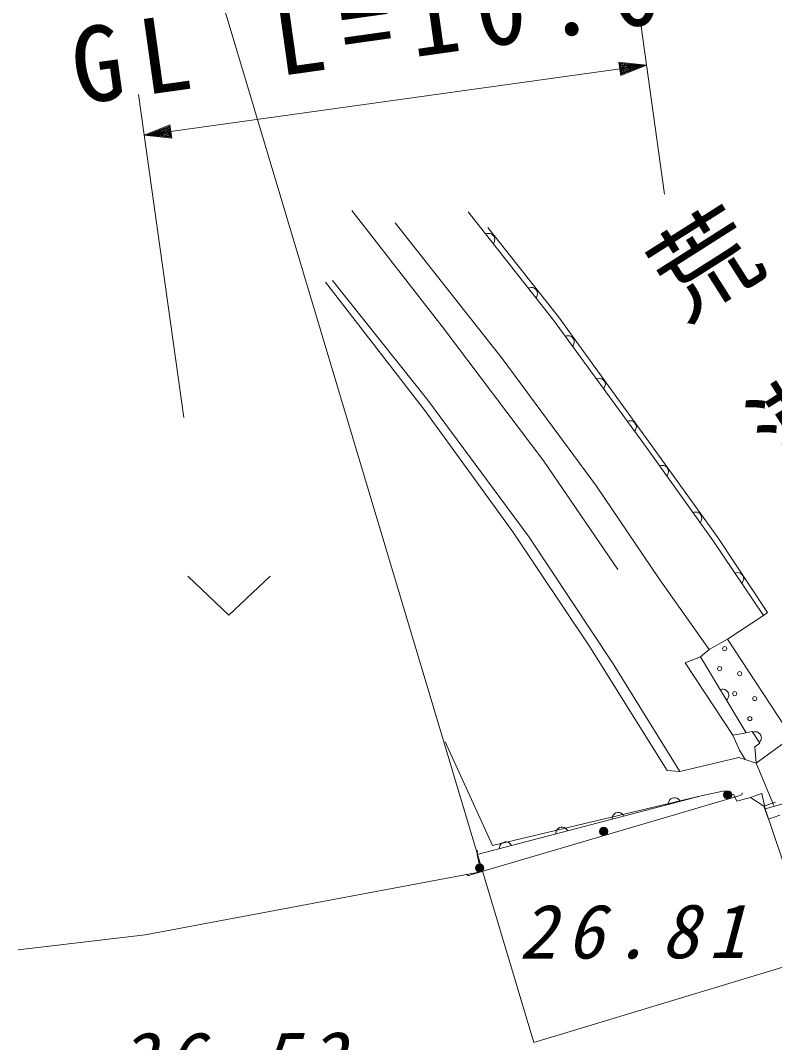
# Model space of a CAD drawing. Units: millimetres, scale not verified. Extents: x 39871 to 677802, y 19935 to 378772.
# Drawn here: x 376911 to 395164, y 270895 to 295619 of the extents above; entities that cross this region are included whole.
import ezdxf

# ---------------------------------------------------------------- set-up
doc = ezdxf.new("R2010")
doc.units = ezdxf.units.MM
doc.header["$LTSCALE"] = 996.768
doc.linetypes.add('CHAIN', pattern=[18.5, 12, -1.5, 3.5, -1.5])
doc.layers.add('S-SUV', color=7, linetype='Continuous', lineweight=13)
doc.styles.add('@ＭＳ ゴシック', font='')
doc.styles.add('ＭＳ ゴシック', font='')
doc.styles.get('@ＭＳ ゴシック').set_extended_font_data('@MS Gothic')
doc.styles.get('ＭＳ ゴシック').set_extended_font_data('MS Gothic')

msp = doc.modelspace()

# ---------------------------------------------------------------- linework, layer by layer
at = {"layer": 'S-SUV'}
for p, q in [((389333.5, 270895), (377847.9, 309258.3)), ((391924.1, 295527.9), (392498.3, 291420.4)), ((379909.2, 292842.2), (392062.1, 294541)), ((392062.1, 294541), (391398, 294611.7)), ((391398, 294611.7), (391442.8, 294290.9)), ((391455.5, 294317.2), (391417.4, 294589.9)), ((391417.4, 294589.9), (391994.7, 294531.6)), ((391442.8, 294290.9), (392062.1, 294541)), ((391476.2, 294344.6), (391444.8, 294569.2)), ((391444.8, 294569.2), (391930.5, 294522.6)), ((391996.3, 294531.8), (391455.5, 294317.2)), ((391496.9, 294372.1), (391472.2, 294548.5)), ((391472.2, 294548.5), (391866.3, 294513.7)), ((391930.5, 294522.6), (391476.2, 294344.6)), ((391866.3, 294513.7), (391496.9, 294372.1)), ((391517.6, 294399.5), (391499.7, 294527.8)), ((391499.7, 294527.8), (391800.6, 294504.5)), ((391800.6, 294504.5), (391517.6, 294399.5)), ((391538.3, 294426.9), (391527.1, 294507.1)), ((391527.1, 294507.1), (391736.4, 294495.5)), ((391736.4, 294495.5), (391538.3, 294426.9)), ((391559, 294454.3), (391554.5, 294486.4)), ((391554.5, 294486.4), (391670.6, 294486.3)), ((391556.7, 294470.4), (391670.6, 294486.3)), ((391670.6, 294486.3), (391559, 294454.3)), ((380863.6, 286015), (379771.3, 293829.1)), ((380528.5, 293092.3), (379909.2, 292842.2)), ((379975, 292851.4), (380515.8, 293066)), ((380040.8, 292860.6), (380495.1, 293038.6)), ((380104.9, 292869.6), (380474.4, 293011.2)), ((380474.4, 293011.2), (380499.1, 292834.7)), ((380495.1, 293038.6), (380526.5, 292814)), ((380515.8, 293066), (380553.9, 292793.3)), ((380573.3, 292771.5), (380528.5, 293092.3)), ((379909.2, 292842.2), (380573.3, 292771.5)), ((380553.9, 292793.3), (379976.6, 292851.6)), ((380526.5, 292814), (380040.8, 292860.6)), ((380499.1, 292834.7), (380104.9, 292869.6)), ((380170.7, 292878.8), (380453.7, 292983.7)), ((380471.6, 292855.4), (380170.7, 292878.8)), ((380234.9, 292887.7), (380433, 292956.3)), ((380444.2, 292876.1), (380234.9, 292887.7)), ((380300.6, 292896.9), (380412.3, 292928.9)), ((380414.5, 292912.9), (380300.6, 292896.9)), ((380416.8, 292896.8), (380300.6, 292896.9)), ((380412.3, 292928.9), (380416.8, 292896.8)), ((380433, 292956.3), (380444.2, 292876.1)), ((380453.7, 292983.7), (380471.6, 292855.4)), ((387116, 288217.9), (384928.4, 291020.9)), ((389809.6, 288369.7), (387744.5, 290988.5)), ((389809.6, 288369.7), (387744.5, 290988.5)), ((385978, 290725.6), (388570.6, 287441.2)), ((388225.6, 290610.7), (389931.1, 288453.1)), ((388168.2, 290451.2), (388202.6, 290463.1)), ((388202.6, 290463.1), (388236.6, 290467)), ((388236.6, 290467), (388280, 290465.1)), ((388280, 290465.1), (388314.5, 290450.4)), ((388314.5, 290450.4), (388344.4, 290429.3)), ((388344.4, 290429.3), (388373.1, 290392.9)), ((388373.1, 290392.9), (388386.7, 290358.8)), ((388385.2, 290278.6), (388373.4, 290246.5)), ((388392.9, 290321.9), (388385.2, 290278.6)), ((388386.7, 290358.8), (388392.9, 290321.9)), ((388373.4, 290246.5), (388353.3, 290216.4)), ((384291.7, 289284.7), (386698.2, 286183.4)), ((386767.8, 286432.3), (384462.2, 289332.2)), ((389200.7, 289141.8), (389235.1, 289153.7)), ((389235.1, 289153.7), (389269.2, 289157.6)), ((389269.2, 289157.6), (389312.6, 289155.7)), ((389312.6, 289155.7), (389347, 289141)), ((389347, 289141), (389377, 289119.9)), ((389377, 289119.9), (389405.7, 289083.5)), ((389405.7, 289083.5), (389419.2, 289049.4)), ((389419.2, 289049.4), (389425.5, 289012.5)), ((389406, 288937.1), (389385.9, 288907)), ((389417.7, 288969.2), (389406, 288937.1)), ((389425.5, 289012.5), (389417.7, 288969.2)), ((392062.4, 285288.2), (389809.6, 288369.7)), ((392062.4, 285288.2), (389809.6, 288369.7)), ((389931.1, 288453.1), (392169, 285360.1)), ((389581.1, 284954.6), (387116, 288217.9)), ((390096.8, 287976.8), (390131.6, 287987.4)), ((390131.6, 287987.4), (390165.8, 287990.1)), ((390165.8, 287990.1), (390209.1, 287986.6)), ((390209.1, 287986.6), (390243, 287970.7)), ((390243, 287970.7), (390272.2, 287948.5)), ((390272.2, 287948.5), (390299.5, 287911.1)), ((390307.4, 287796.4), (390294.5, 287764.7)), ((390299.5, 287911.1), (390311.8, 287876.5)), ((390316.7, 287839.4), (390307.4, 287796.4)), ((390311.8, 287876.5), (390316.7, 287839.4)), ((390294.5, 287764.7), (390273.3, 287735.4)), ((388570.6, 287441.2), (390854.4, 284356.3)), ((390847.7, 286949.6), (390882.6, 286960.3)), ((390882.6, 286960.3), (390916.7, 286963)), ((390916.7, 286963), (390960, 286959.5)), ((390960, 286959.5), (390993.9, 286943.5)), ((390993.9, 286943.5), (391023.1, 286921.3)), ((391023.1, 286921.3), (391050.4, 286883.9)), ((391050.4, 286883.9), (391062.7, 286849.4)), ((391067.7, 286812.2), (391058.3, 286769.3)), ((391062.7, 286849.4), (391067.7, 286812.2)), ((391045.4, 286737.6), (391024.2, 286708.2)), ((391058.3, 286769.3), (391045.4, 286737.6)), ((389224.6, 283119.7), (386767.8, 286432.3)), ((386698.2, 286183.4), (388826.2, 283248.2)), ((391598.7, 285922.5), (391633.5, 285933.1)), ((391633.5, 285933.1), (391667.6, 285935.8)), ((391667.6, 285935.8), (391710.9, 285932.3)), ((391710.9, 285932.3), (391744.8, 285916.4)), ((391744.8, 285916.4), (391774, 285894.2)), ((391774, 285894.2), (391801.4, 285856.7)), ((391801.4, 285856.7), (391813.7, 285822.2)), ((391813.7, 285822.2), (391818.6, 285785.1)), ((391796.3, 285710.4), (391775.1, 285681.1)), ((391809.2, 285742.1), (391796.3, 285710.4)), ((391818.6, 285785.1), (391809.2, 285742.1)), ((392169, 285360.1), (393787.2, 283116.1)), ((393673.7, 283028.7), (392062.4, 285288.2)), ((393673.7, 283028.7), (392062.4, 285288.2)), ((391372.1, 282338.1), (389581.1, 284954.6)), ((392378.4, 284845.1), (392413.3, 284855.3)), ((392413.3, 284855.3), (392447.5, 284857.6)), ((392447.5, 284857.6), (392490.8, 284853.6)), ((392490.8, 284853.6), (392524.5, 284837.2)), ((392524.5, 284837.2), (392553.4, 284814.7)), ((392573.5, 284630.7), (392552, 284601.6)), ((392553.4, 284814.7), (392580.3, 284776.9)), ((392586.8, 284662.2), (392573.5, 284630.7)), ((392580.3, 284776.9), (392592.2, 284742.3)), ((392596.7, 284705.1), (392586.8, 284662.2)), ((392592.2, 284742.3), (392596.7, 284705.1)), ((390854.4, 284356.3), (392373.1, 282112.4)), ((393184, 283715.3), (393219, 283725.5)), ((393219, 283725.5), (393253.1, 283727.8)), ((393253.1, 283727.8), (393296.4, 283723.8)), ((393296.4, 283723.8), (393330.1, 283707.4)), ((393330.1, 283707.4), (393359, 283684.9)), ((393359, 283684.9), (393385.9, 283647.2)), ((393385.9, 283647.2), (393397.8, 283612.5)), ((393397.8, 283612.5), (393402.3, 283575.3)), ((393379.1, 283500.9), (393357.7, 283471.8)), ((393392.5, 283532.5), (393379.1, 283500.9)), ((393402.3, 283575.3), (393392.5, 283532.5)), ((388826.2, 283248.2), (390695.2, 280466.9)), ((391257.9, 280058.8), (389224.6, 283119.7)), ((393787.2, 283116.1), (394994.3, 281294.5)), ((394896.4, 281227.3), (393673.7, 283028.7)), ((394896.4, 281227.3), (393673.7, 283028.7)), ((380961.9, 282177.8), (381958.7, 281235.9)), ((381958.7, 281235.9), (382955.5, 282177.8)), ((392373.1, 282112.4), (393584.5, 280401.3)), ((394201.1, 282251.7), (394236.3, 282261.1)), ((394236.3, 282261.1), (394270.5, 282262.6)), ((394270.5, 282262.6), (394313.6, 282257.6)), ((394313.6, 282257.6), (394346.9, 282240.5)), ((394346.9, 282240.5), (394375.3, 282217.3)), ((394375.3, 282217.3), (394401.4, 282178.9)), ((394401.4, 282178.9), (394412.4, 282144)), ((394416.1, 282106.7), (394405.2, 282064.1)), ((394412.4, 282144), (394416.1, 282106.7)), ((394391.2, 282032.9), (394369, 282004.3)), ((394405.2, 282064.1), (394391.2, 282032.9)), ((394022.9, 280652.5), (394896.4, 281227.3)), ((394994.3, 281294.5), (394896.4, 281227.3)), ((393584.5, 280401.3), (394022.9, 280652.5)), ((394022.9, 280652.5), (395580.1, 278280.4)), ((390695.2, 280466.9), (392566.4, 277474.3)), ((393372.8, 280221.5), (393584.5, 280401.3)), ((392998.4, 280079.1), (393372.8, 280221.5)), ((393372.8, 280221.5), (394479.5, 278389.3)), ((392870.2, 277450.9), (391257.9, 280058.8)), ((394156.6, 278330.7), (392998.4, 280079.1)), ((393848.8, 279433.4), (393884.4, 279441)), ((393884.4, 279441), (393918.7, 279440.7)), ((393918.7, 279440.7), (393961.5, 279433.4)), ((393961.5, 279433.4), (393993.9, 279414.5)), ((393993.9, 279414.5), (394021, 279389.8)), ((394021, 279389.8), (394045, 279350.1)), ((394027.1, 279204.8), (394003.4, 279177.4)), ((394042.8, 279235.3), (394027.1, 279204.8)), ((394055.8, 279277.2), (394042.8, 279235.3)), ((394045, 279350.1), (394054.2, 279314.7)), ((394054.2, 279314.7), (394055.8, 279277.2)), ((394620.8, 278422.3), (394479.5, 278389.3)), ((394808.3, 278134.8), (394620.8, 278422.3)), ((394808.3, 278134.8), (394620.8, 278422.3)), ((394632.9, 278403.8), (394668.2, 278412.5)), ((394668.2, 278412.5), (394702.4, 278413.4)), ((394702.4, 278413.4), (394745.5, 278407.6)), ((394745.5, 278407.6), (394778.5, 278389.9)), ((387190.1, 278167.6), (388334.4, 275659.7)), ((394479.5, 278389.3), (394156.6, 278330.7)), ((394156.6, 278330.7), (394316.6, 277969.1)), ((395580.1, 278280.4), (394720.3, 277651.3)), ((394778.5, 278389.9), (394806.5, 278366.1)), ((394818.9, 278181.5), (394796.3, 278153.3)), ((394806.5, 278366.1), (394831.8, 278327.3)), ((394833.6, 278212.4), (394818.9, 278181.5)), ((394831.8, 278327.3), (394842.2, 278292.2)), ((394845.2, 278254.8), (394833.6, 278212.4)), ((394842.2, 278292.2), (394845.2, 278254.8)), ((394449.5, 277744.8), (394316.6, 277969.1)), ((394688.7, 278048.3), (394808.3, 278134.8)), ((394720.3, 277651.3), (394688.7, 278048.3)), ((392870.2, 277450.9), (394302.4, 277790.8)), ((394302.4, 277790.8), (394449.5, 277744.8)), ((394720.3, 277651.3), (394449.5, 277744.8)), ((392566.4, 277474.3), (392870.2, 277450.9)), ((395144.2, 276626.5), (394720.3, 277651.3)), ((393418.2, 276868.8), (393954.9, 276985.6)), ((393954.9, 276985.6), (394176.9, 276890)), ((394379.6, 276917.8), (394377.1, 276906.7)), ((394377.9, 276937.6), (394379.6, 276917.8)), ((394850.7, 276922.7), (394579.5, 276825.8)), ((394937, 276546.7), (394851.8, 276923.4)), ((393418.2, 276868.8), (387967.7, 275444.6)), ((394057.3, 276791.3), (388053.1, 275023.4)), ((388334.4, 275659.7), (393418.2, 276868.8)), ((392592.2, 276653), (392595.1, 276689.3)), ((392595.1, 276689.3), (392605.1, 276722)), ((392605.1, 276722), (392624.3, 276761)), ((392624.3, 276761), (392651.6, 276786.7)), ((392651.6, 276786.7), (392682.9, 276805.7)), ((392682.9, 276805.7), (392727.7, 276817.4)), ((392727.7, 276817.4), (392764.4, 276816.2)), ((392764.4, 276816.2), (392800.7, 276807.1)), ((392800.7, 276807.1), (392837.3, 276782.7)), ((392837.3, 276782.7), (392862, 276759)), ((392862, 276759), (392881.5, 276728.6)), ((394296.4, 276861.6), (394057.3, 276791.3)), ((394176.9, 276890), (394254.3, 276738)), ((394254.3, 276738), (394579.5, 276825.8)), ((394344.2, 276875.7), (394296.4, 276861.6)), ((394360.1, 276883.5), (394344.2, 276875.7)), ((394367.6, 276890.4), (394360.1, 276883.5)), ((394377.1, 276906.7), (394367.6, 276890.4)), ((394579.5, 276825.8), (394906, 276610.2)), ((394906, 276610.2), (395183, 276706.3)), ((395600.7, 276734.4), (394937, 276546.7)), ((391261.6, 276405), (391288.9, 276430.6)), ((391288.9, 276430.6), (391320.3, 276449.6)), ((391320.3, 276449.6), (391365.1, 276461.4)), ((391365.1, 276461.4), (391401.8, 276460.1)), ((391401.8, 276460.1), (391438.1, 276451.1)), ((391438.1, 276451.1), (391474.7, 276426.6)), ((391474.7, 276426.6), (391499.4, 276402.9)), ((395013.1, 276301.6), (394906, 276610.2)), ((394937, 276546.7), (397012.5, 270381.6)), ((391229.6, 276296.9), (391232.5, 276333.2)), ((391232.5, 276333.2), (391242.5, 276366)), ((391242.5, 276366), (391261.6, 276405)), ((391499.4, 276402.9), (391518.9, 276372.5)), ((395290.1, 276397.8), (395013.1, 276301.6)), ((389867, 275940.9), (389869.9, 275977.1)), ((389869.9, 275977.1), (389879.9, 276009.9)), ((389879.9, 276009.9), (389899, 276048.9)), ((389899, 276048.9), (389926.3, 276074.6)), ((389926.3, 276074.6), (389957.7, 276093.6)), ((389957.7, 276093.6), (390002.5, 276105.3)), ((390002.5, 276105.3), (390039.2, 276104.1)), ((390039.2, 276104.1), (390075.5, 276095)), ((390075.5, 276095), (390112, 276070.6)), ((390112, 276070.6), (390136.8, 276046.9)), ((390136.8, 276046.9), (390156.3, 276016.5)), ((388517.2, 275653.8), (388536.4, 275692.8)), ((388536.4, 275692.8), (388563.7, 275718.5)), ((388563.7, 275718.5), (388595.1, 275737.5)), ((388595.1, 275737.5), (388639.9, 275749.2)), ((388639.9, 275749.2), (388676.5, 275748)), ((388676.5, 275748), (388712.9, 275739)), ((388712.9, 275739), (388749.4, 275714.5)), ((388749.4, 275714.5), (388774.2, 275690.8)), ((388774.2, 275690.8), (388793.7, 275660.4)), ((387967.7, 275444.6), (387974.1, 275539)), ((387967.7, 275444.6), (388053.1, 275023.4)), ((388504.4, 275584.8), (388507.3, 275621.1)), ((388507.3, 275621.1), (388517.2, 275653.8)), ((388053.1, 275023.4), (379931, 273503.5)), ((387719.6, 274948.9), (387707.4, 274964.8)), ((387737, 274939.2), (387719.6, 274948.9)), ((387756.4, 274937.1), (387737, 274939.2)), ((387766.2, 274939), (387756.4, 274937.1)), ((387814, 274953), (387766.2, 274939)), ((388053.1, 275023.4), (387814, 274953)), ((379931, 273503.5), (376853.2, 273141.9))]:
    msp.add_line(p, q, dxfattribs=at)
at = {"layer": 'S-SUV', "linetype": 'CHAIN'}
msp.add_line((389333.5, 270895), (460536.7, 292442.2), dxfattribs=at)
at = {"layer": 'S-SUV'}
for centre, radius in [((393954.8, 280421.9), 49.6), ((393835.4, 279938), 49.6), ((394319.2, 279818.6), 49.6), ((394199.8, 279334.7), 49.6), ((394683.7, 279215.2), 49.6), ((394564.2, 278731.4), 49.6), ((394029.3, 276886.4), 99.2), ((394029.3, 276886.4), 87.7), ((394029.3, 276886.4), 76.2), ((394029.3, 276886.4), 64.3), ((394029.3, 276886.4), 52.8), ((394029.3, 276886.4), 38.9), ((394029.3, 276886.4), 26.9), ((394029.3, 276886.4), 15.4), ((394029.3, 276886.4), 2.99), ((391027.2, 276002.5), 99.2), ((391027.2, 276002.5), 87.7), ((391027.2, 276002.5), 76.2), ((391027.2, 276002.5), 64.3), ((391027.2, 276002.5), 52.8), ((391027.2, 276002.5), 38.9), ((391027.2, 276002.5), 26.9), ((391027.2, 276002.5), 15.4), ((391027.2, 276002.5), 2.99), ((388025, 275118.6), 99.2), ((388025, 275118.6), 87.7), ((388025, 275118.6), 76.2), ((388025, 275118.6), 64.3), ((388025, 275118.6), 52.8), ((388025, 275118.6), 38.9), ((388025, 275118.6), 26.9), ((388025, 275118.6), 15.4), ((388025, 275118.6), 2.99)]:
    msp.add_circle(centre, radius, dxfattribs=at)

# ---------------------------------------------------------------- texts
at = {"layer": 'S-SUV', "attachment_point": 7}
for s, insert, char_height, rotation, style in [('\\T1.32;GL\\~L=10.0', (378289.6, 293554.9), 1827, 8, 'ＭＳ ゴシック'), ('\\T1.8;荒瀬川', (391810.5, 290202.7), 1827, 302.4, '@ＭＳ ゴシック'), ('\\T1.28;\\Q15;26.81', (388974.6, 272899), 1315, 0.2, 'ＭＳ ゴシック'), ('\\T1.28;\\Q15;26.52', (379270.4, 269808.8), 1315, 0.2, 'ＭＳ ゴシック')]:
    msp.add_mtext(s, dxfattribs=dict(at, insert=insert, char_height=char_height, rotation=rotation, style=style))

doc.saveas('drawing.dxf')
